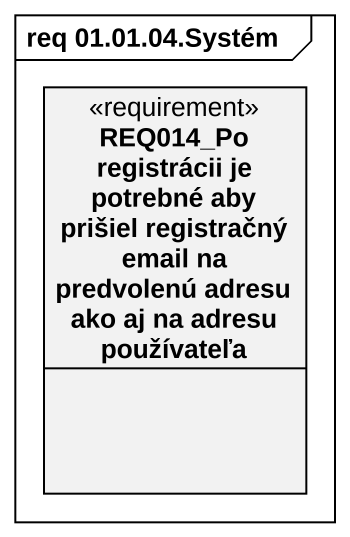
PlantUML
@startuml
mainframe req 01.01.04.Systém
hide circle
hide empty members
class "REQ014_Po registrácii je potrebné aby prišiel registračný email na predvolenú adresu ako aj na adresu používateľa" as REQ014_Po_registrácii_je <<requirement>>
@enduml
